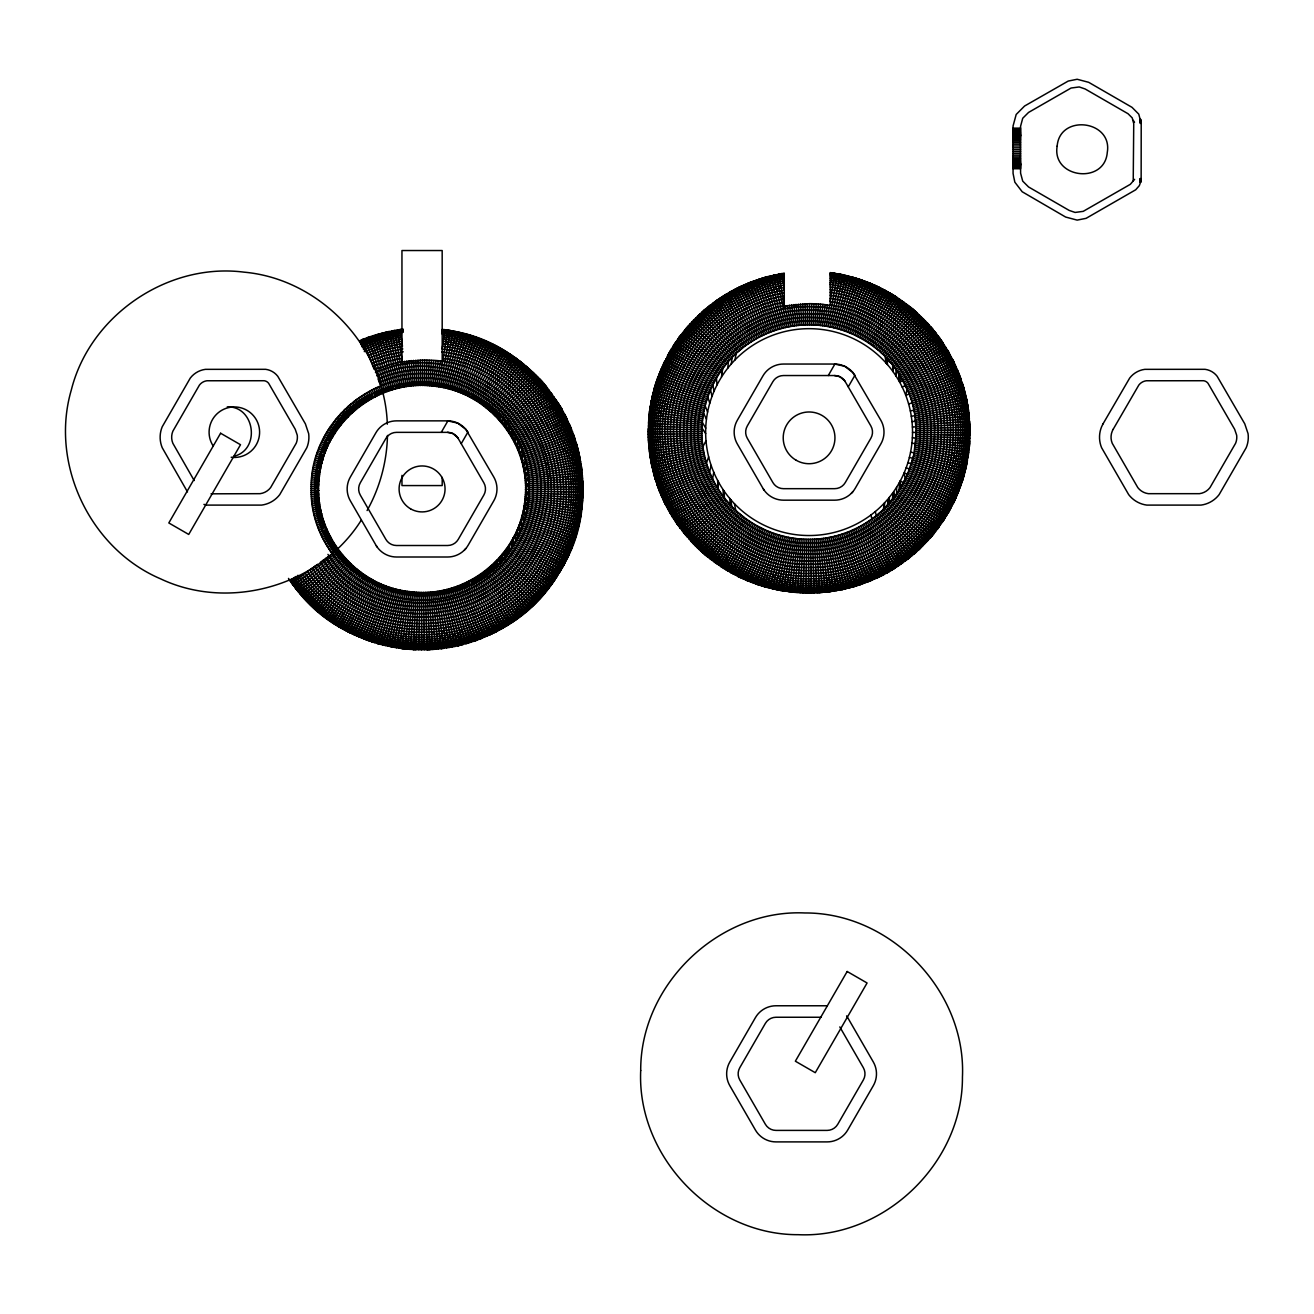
<?xml version="1.0" encoding="UTF-8"?>
<svg xmlns="http://www.w3.org/2000/svg" width="1314" height="1314" viewBox="0 0 1314 1314"><rect width="100%" height="100%" fill="white"/><g stroke="black" fill="none" stroke-linecap="round" stroke-linejoin="round"><path stroke-width="1.5" d="M523.301 524.155C480.349 646.307 296.028 599.66 316.247 471.825C337.813 342.182 531.234 359.1 529.23 491.14L582.94 492.241L582.611 478.214L529.016 481.795L528.967 496.741L582.545 500.667L581.905 506.235L524.894 500.059C520.36 555.165 465.731 599.118 410.937 591.76C355.831 587.227 311.878 532.581 319.236 477.787C323.77 422.697 378.416 378.728 433.209 386.102C488.299 390.636 532.269 445.265 524.894 500.059L527.883 506.038L526.848 511.54L579.343 522.873L573.922 541.746L523.301 524.155L527.883 506.038L529.197 485.523L582.89 483.815M421.728 596.113L419.938 592.335L418.755 649.674L421.564 649.822L421.745 592.368L423.601 596.113L425.358 592.302L427.181 649.757L429.99 649.642L438.383 649.001L432.552 591.826L431.074 595.735M422.402 385.495L422.467 360.085L397.879 362.368L374.178 369.316L362.27 339.554L372.831 335.743L390.422 390.455L391.046 386.316M784.261 288.686L781.649 273.558L778.906 274.183L784.261 305.669C720.647 316.69 672.932 381.109 680.898 445.167C686.023 509.75 746.188 563.312 810.919 560.947C875.715 561.472 934.32 506.202 937.588 441.504C943.731 377.217 894.144 314.177 830.234 305.012M812.479 539.249L808.751 539.298L808.57 593.008L814.187 592.926L812.479 539.249C846.249 538.395 878.967 520.393 897.758 492.323L942.187 522.496L949.562 510.555L902.669 484.373L906.085 477.705L954.703 500.568L961.06 484.965L910.323 467.324L909.025 470.839L959.121 490.237L953.373 503.048L954.703 500.568M948.692 352.086L902.077 378.81L903.884 382.078L951.27 357.08L947.263 349.672L901.141 377.184C882.482 345.303 846.364 324.722 809.424 324.919L809.49 303.665L784.261 306.08M335.497 432.322L335.546 425.654L337.534 429.333M808.751 539.298C772.435 539.479 736.891 519.621 718.002 488.627L717.608 480.382A103.428 103.428 0 0 1 721.534 377.019L722.569 368.823C742.311 341.426 775.654 324.591 809.424 324.919M349.163 415.569L349.212 410.313L350.46 414.304M374.818 580.936L374.769 585.124L373.225 580.098L373.11 584.287L348.571 632.067L343.677 629.307L371.632 579.228L373.11 584.287M469.361 392.738L469.312 396.927L495.575 345.796L500.519 348.44L474.338 395.35L474.075 399.522L472.695 394.446L472.498 398.618M311.139 488.578C309.792 429.3 363.14 376.28 422.418 378.005C481.696 376.658 534.716 430.007 533.008 489.284C534.338 548.562 480.99 601.566 421.712 599.857C362.434 601.204 309.431 547.856 311.139 488.578L314.884 488.594L314.884 490.467M314.884 488.594L314.9 486.722L311.155 486.64M377.019 395.826L377.069 391.638L375.41 396.631L372.01 389.93M467.061 586.225L467.111 582.036L492.142 633.775L484.423 637.126L462.183 584.27L461.904 588.442M702.448 442.966L649.132 448.403L648.377 440.009L648.213 428.791L701.922 429.892C701.462 450.472 707.113 471.135 718.002 488.627L672.357 516.928L673.967 519.244L719.004 490.204M969.42 418.591L915.891 423.092L915.513 419.38L968.845 413.007L969.748 438.219L916.203 436.182L915.989 439.927L969.551 443.836L969.748 438.219M969.978 429.809L969.946 435.427L916.252 434.31L916.269 430.565L969.978 429.809L969.913 427.001L969.633 421.383L916.039 424.964L916.219 428.709L969.913 427.001M418.755 649.674L413.138 649.576L415.947 649.707L418.131 592.286L419.856 596.096M422.467 360.085L424.718 360.102L424.192 385.511L422.402 381.733L420.595 385.511L420.234 360.085M806.878 539.266L805.778 592.844L808.57 593.008L802.969 592.762L805.006 539.216M811.296 324.936L811.724 303.698L809.49 303.665M529.361 608.842L493.538 568.814L493.686 563.558L533.468 605.031L525.025 612.423L490.713 571.262L489.679 567.205L527.243 610.698M387.466 435.427C386.94 461.625 379.877 487.675 367.082 510.555M582.94 492.241L582.414 500.65M705.733 428.167L702.333 422.418L648.837 417.573L648.656 442.818L702.136 439.237M701.922 429.892C702.333 408.063 709.642 386.431 722.569 368.823L679.207 337.107L680.898 334.856L723.686 367.329M378.777 390.866L378.646 395.054L375.508 388.238M465.353 586.997L465.484 582.808L489.613 634.974M497.94 418.624L498.105 413.368L496.692 417.31M802.969 592.762L800.16 592.63L803.133 539.134M320.501 613.556L324.837 617.12L357.293 574.333L356.718 569.11L320.419 613.654L304.043 598.297L291.593 583.087L317.594 564.33C367.92 640.887 495.936 632.346 535.636 549.778C582.381 470.987 518.587 359.675 426.968 360.167L425.999 385.577L424.274 381.766M813.169 324.985L813.974 303.764L811.724 303.698M546.69 590.495L541.302 596.967L501.505 560.897L502.244 554.278L546.69 590.495L548.546 588.393L506.333 555.181L506.613 548.529L553.588 581.642L555.181 579.326L510.752 549.153M899.384 482.534L899.811 489.202L945.16 517.732L937.276 529.345L894.489 496.889L893.619 491.699L892.173 499.829L933.811 533.763L930.181 538.05L935.568 531.562L893.339 498.367L893.619 491.699A103.428 103.428 0 0 0 899.384 482.534L900.254 480.957A103.428 103.428 0 0 0 899.712 382.243L899.17 374.014L897.084 370.893L941.185 340.227L945.702 347.339L900.172 375.59L899.712 382.243L950.055 354.534M346.666 407.554L351.774 413.056L352.004 407.816L349.557 404.975M371.632 579.228L371.451 583.416L346.14 630.654L353.614 634.531L378.054 582.529L378.153 586.717M380.502 390.127L380.304 394.315L377.266 387.449M463.645 587.736L463.842 583.547L487.051 636.124M346.206 559.238L344.728 563.148L344.991 557.892M511.13 429.267L555.641 399.44C575.023 429.267 543.191 378.974 538.067 377.611L499.402 414.715L499.156 419.971L498.105 413.368M722.519 375.492A103.428 103.428 0 0 1 886.162 363.14L885.11 356.554L923.216 318.694L925.089 320.78L886.424 357.884L886.162 363.14L887.361 364.487A103.428 103.428 0 0 1 898.825 380.666L899.712 382.243M511.803 437.496L512.148 430.828L510.062 427.723L554.163 397.058M800.16 592.63L791.767 591.941L797.549 538.674M898.825 380.666L899.17 374.014L944.306 344.892M517.42 537.902L565.201 562.425L563.903 564.921L513.232 537.771L511.787 547.593L556.742 576.994L548.447 588.311M948.182 513.002L950.909 508.091L900.254 480.957L898.792 490.763L943.748 520.163M413.154 649.461L416.324 592.203L417.983 596.047M429.218 360.282L427.806 385.659L426.147 381.816M815.025 325.084L816.208 303.863L813.974 303.764M351.035 403.727L353.433 406.601L353.105 411.84L352.004 407.816M370.072 578.341L369.809 582.513L368.511 577.421L368.183 581.593L341.18 628.01L331.67 622.031L336.368 625.103L364.98 579.655L365.456 575.499L334.085 623.493M702.054 426.163L648.558 423.19L649.116 414.781L649.822 409.212L702.99 416.85M911.916 443.245L968.927 449.421L969.338 446.629L969.732 441.028L912.359 437.841M382.226 389.42L381.947 393.592L379.04 386.677M1140.125 178.589L1140.01 180.166L1141.143 180.314L1141.209 123.368L1138.762 114.137L1132.011 107.337L1088.682 82.322L1077.168 79.267L1068.233 81.057L1024.591 106.023L1016.182 114.482L1013.061 125.996L1013.061 173.399L1014.835 182.17L1022.193 191.762L1065.638 217.056L1077.168 220.111L1086.103 218.338L1135.69 189.791L1139.369 185.603L1141.16 180.314M1140.256 180.199L1140.355 178.589M1140.749 178.605L1140.289 182.055M1141.209 178.622L1140.568 182.104M304.142 598.215L343.447 561.784L343.792 556.545L344.728 563.148M543.832 383.754L500.338 421.318L500.7 416.078L540.087 379.565M720.023 491.764L675.412 521.658L691.148 541.384L730.453 504.954L730.814 499.714L729.648 498.334A103.428 103.428 0 0 1 724.162 491.157L723.143 489.679A103.428 103.428 0 0 1 718.462 481.959L717.608 480.382M892.6 364.914L934.451 331.243L936.192 333.444L893.766 366.376L892.945 371.566L892.6 364.914L890.202 362.04L930.854 326.923L932.677 329.075L928.998 324.821L927.109 322.735L887.706 359.248L887.361 364.487L886.424 357.884M331.44 538.789L330.98 545.441L333.247 541.926M561.669 408.917L562.934 411.43L512.69 439.073L513.15 432.421L558.795 404.088M718.002 488.627L718.462 481.959M416.127 595.948L414.534 592.088L410.346 649.395L401.953 648.574L407.537 649.165L412.727 591.941L414.255 595.833M431.468 360.43L429.612 385.774L428.019 381.898M801.261 539.003L797.368 592.45L794.559 592.351L799.405 538.855M816.897 325.199L818.441 304.01L816.208 303.863M525.025 612.423L522.857 614.196L489.268 572.444L489.679 567.205M502.901 349.951L507.762 352.743L477.163 401.394L477.573 397.222L505.381 351.265L502.901 349.951L475.964 396.27L475.619 400.442L474.338 395.35M383.967 388.73L383.622 392.902L378.103 379.105C465.37 340.129 565.891 431.222 535.685 521.904C512.657 614.656 379.007 637.799 326.135 558.171M460.163 589.115L460.508 584.96L481.877 638.308L473.976 641.232L476.621 640.296L457.141 586.241L456.648 590.397M914.593 451.047L967.449 460.541L966.365 466.059L913.854 454.726L916.269 432.437L914.708 413.828L967.63 404.663L968.73 413.023M969.551 443.836L969.338 446.629L915.842 441.783L915.644 443.639M323.95 540.695L330.586 537.196L330.011 543.848L326.792 545.77M433.702 360.611L431.403 385.922L429.875 382.029M818.77 325.346L820.675 304.191L818.441 304.01M343.036 422.188L341.394 418.345L340.769 424.997L334.873 420.349M727.775 368.166L728.399 361.531L688.076 326.25L682.705 332.721L724.819 365.85M338.766 626.581L366.573 580.64L366.984 576.468L368.183 581.593M385.725 388.09L385.314 392.245L364.931 338.651L362.303 339.669M458.405 589.772L458.832 585.601L479.249 639.327M404.745 648.886L410.937 591.76L412.382 595.685M791.767 591.941L775.161 589.263L786.462 536.884M435.936 360.824L433.209 386.102L431.748 382.177M820.626 325.543L822.909 304.405L820.675 304.191M930.082 537.968L889.759 502.687L889.266 497.448L887.246 505.463L926.321 542.124L928.325 540.153L888.51 504.083L889.266 497.448A103.428 103.428 0 0 0 892.567 493.161L893.339 498.367M352.53 402.495L357.227 408.342L357.835 403.119L355.585 400.129M478.674 402.363L479.15 398.208L480.185 403.365L480.727 399.21L510.128 354.254L512.46 355.815L482.287 400.261L481.663 404.384L514.776 357.424L517.059 359.05L523.728 364.208L489.793 405.845L488.808 409.902L488.332 404.663L487.412 408.753M387.482 387.466L387.006 391.621L367.526 337.55M528.162 504.182L581.215 511.803L579.917 520.13L581.905 506.235M343.447 561.784L342.625 555.165L298.492 591.957L294.96 587.588L340.359 552.356L339.735 557.563L341.476 553.769M328.172 429.842L334.528 433.85L335.546 425.654L336.499 430.828M721.534 377.019L722.569 368.823M788.975 591.743L795.676 538.461M401.969 648.443L409.147 591.546L410.526 595.505M438.17 361.087L435 386.316L433.604 382.358M822.482 325.757L825.143 304.667L822.909 304.405M357.145 398.98L359.33 402.018L358.64 407.225L357.835 403.119M363.962 574.497L363.403 578.636L362.467 573.462L361.843 577.602L331.736 621.933M485.49 570.637L486.311 574.744L518.504 617.728L516.238 619.403L484.8 575.844L485.49 570.637L520.722 616.036L522.939 614.295M524.45 503.64L527.883 506.038L529.099 494.885L525.501 489.251L529.131 483.651L528.507 476.21L581.839 469.821L580.624 461.493M702.727 418.706L649.576 412.005L650.249 406.42L703.269 415.01M389.273 386.874L388.698 391.03L370.203 336.745L367.559 337.682M454.874 590.971L455.432 586.832L473.927 641.117M504.872 426.951L505.578 421.728L500.7 416.078M401.953 648.574L399.193 648.065L407.356 591.316L408.67 595.275M440.404 361.399L436.79 386.546L435.46 382.588M442.851 383.77L443.886 387.827L456.024 331.654L444.953 329.798L442.177 349.048C539.118 358.903 596.835 480.908 542.978 562.096C496.035 647.474 361.169 652.943 307.476 571.639M793.837 538.198L786.199 591.251L780.647 590.479L772.418 588.639L784.639 536.473M824.338 326.003L827.36 304.979L830.234 305.406L830.234 272.606L843.03 274.823L853.919 277.583L838.956 329.157M830.234 284.99L831.976 272.836M346.65 418.148L345.204 414.222L344.219 420.825L338.569 415.881M731.241 363.994L732.21 357.408L693.693 319.959L691.837 322.078L730.913 358.755M453.084 591.53L453.724 587.407L471.299 642.119L457.765 645.815L463.218 644.484L448.517 588.918L447.663 593.025M966.365 466.059L965.626 468.769L968.927 449.421M339.275 550.911L337.386 554.656L338.191 549.466M507.877 424.685L550.78 392.574L552.438 394.841L505.939 428.397L506.744 423.207L549.17 390.274M442.161 329.42L444.97 329.666M406.814 595.028L405.566 591.037L396.401 647.769L388.139 646.094L400.244 590.035L401.279 594.092M783.407 590.939L791.981 537.919M826.178 326.283L829.577 305.291M830.234 301.251L834.751 273.263M327.087 618.795L361.005 572.411L360.315 576.534L329.371 620.438L322.603 615.412M483.125 405.451L483.831 401.312L484.57 406.519L485.342 402.413L517.059 359.05L510.062 354.369M650.364 406.453L653.091 392.689L705.158 405.845L707.605 412.054M293.268 585.354L336.253 553.161L337.156 547.987L337.386 554.656M392.853 385.79L392.147 389.93L375.508 334.906L372.864 335.858M451.293 592.056L452 587.933L468.622 642.94L465.928 643.729L450.259 588.442L449.487 592.548M680.274 528.524L723.275 496.347L724.162 491.157L724.408 497.825L682.081 530.692L687.419 537.196L727.956 502.178M328.188 532.351L325.576 535.619L326.726 529.049L319.811 531.956M713.748 472.219L712.599 478.789L664.243 502.178L668.218 509.602L715.161 483.782M780.647 590.479L790.141 537.607M828.034 326.595L837.527 273.739M494.967 562.293L496.281 566.268L497.497 559.715L539.397 599.036L541.302 596.967M358.722 397.863L363.009 404.022L363.978 398.848L361.941 395.695M471.923 579.556L472.087 583.728L473.5 578.669L473.746 582.841L499.566 629.8L509.274 624.15L480.168 579.014L481.121 573.84L513.938 621.029L516.238 619.403M359.56 571.344L358.788 575.45L358.131 570.227L357.293 574.333M706.456 419.182L703.581 413.154L650.841 403.694L652.549 395.448L704.715 407.668M507.992 431.37L508.978 426.196L506.744 423.207M777.888 589.953L788.301 537.262M829.873 326.956L840.287 274.248L843.03 274.823L831.696 327.334M1140.453 180.232L1139.895 181.973L1140.782 182.153L1140.01 179.525M349.212 410.313L347.898 416.85L342.511 411.611M734.904 360.02L736.234 353.482L699.804 314.177L695.763 318.054L733.524 356.078M521.527 362.45L485.999 407.619L486.853 403.529L519.309 360.726L528.014 367.821L492.651 408.26L491.518 412.284L530.117 369.694L538.165 377.529L532.17 371.599L495.427 410.773L494.146 414.748L494.048 409.492L492.849 413.499M579.917 520.13L578.061 528.343M396.467 384.838L395.613 388.944L380.945 333.493L389.108 331.44L400.885 387.696M557.284 401.723L508.994 432.864L510.062 427.723M897.084 370.893L896 376.05L896 369.382L893.766 366.376M450.505 330.553L440.354 387.121L439.172 383.113M560.257 406.486L514.119 434.014L520.13 445.643L518.751 452.164L572.461 431.748L569.274 423.946L516.698 447.154L518.554 442.243L517.732 440.568L565.661 416.341L567.993 421.449L519.359 443.935M356.718 569.11L355.815 573.183L322.686 615.313M580.903 514.595L524.171 505.43L527.226 509.717L525.518 516.993L577.355 531.07L574.941 539.134L523.908 522.381L525.994 515.187L523.53 508.978L579.786 520.098M914.232 452.887L910.931 465.55L961.947 482.304L964.377 474.239L912.54 460.179M398.29 384.411L397.37 388.484L383.639 332.688M445.857 593.452L446.776 589.362L460.508 645.174M327.81 547.412L334.183 543.47L333.017 548.595L335.152 544.982M388.123 646.209L385.413 645.47L398.487 589.641L399.456 593.714M455.991 331.769L458.767 332.261L445.66 388.221L444.69 384.148M772.418 588.639L764.239 586.635L766.949 587.391L781.009 535.554M833.519 327.744L845.773 275.447M363.584 394.66L367.542 401.049L368.758 395.925L366.902 392.689M355.338 567.96L354.353 572.017L353.959 566.777L352.908 570.818L318.333 611.766L316.214 609.942L351.495 569.603L352.612 565.578L352.908 570.818M476.604 576.813L476.982 580.985L504.445 627.008L502.079 628.519L475.372 581.921L476.604 576.813L506.908 625.645M909.37 457.436L964.952 471.496L965.741 468.786M400.113 384.017L399.111 388.073L386.365 332.031M444.017 593.846L445.019 589.789L457.748 645.7M510.9 435.936L512.148 430.828L509.963 434.392M325.396 525.699L322.554 528.77L324.164 522.299L317.068 524.713M711.186 465.468L709.576 471.94L659.71 491.912L656.786 484.012L707.622 466.684M385.38 645.585L382.686 644.813L396.729 589.214L397.633 593.304M460.803 388.977L461.115 393.149L482.813 339.932L469.607 335.201L461.46 333.05L447.401 388.648L446.514 384.559M769.692 587.982L782.816 536.03M835.343 328.188L848.499 276.104M382.653 644.928L377.233 643.449L379.927 644.221L394.988 588.754L395.81 592.86M368.593 391.736L370.4 395.021L369.07 400.097L368.758 395.925M473.746 582.841L475.06 577.749L475.372 581.921M530.117 369.694L525.797 366.097L491.222 407.028L490.171 411.085L489.793 405.845M653.206 392.722L654.553 387.269L706.144 402.232M442.194 594.207L443.261 590.167L455.022 646.422L457.765 645.815M332.327 540.366L330.98 545.441L330.586 537.196L328.155 540.596L324.87 542.403M464.203 333.641L449.158 389.108L448.32 385.002M837.149 328.648L851.226 276.811M705.634 404.039L653.912 389.995L655.358 384.575L656.212 381.898L707.244 398.668M403.792 383.31L402.659 387.334L391.884 331.013L394.627 330.389L404.433 387.006L405.632 382.998M440.354 594.552L441.488 590.528L452.279 646.964L455.022 646.422M377.266 643.334L393.247 588.261L394.003 592.384M764.272 586.52L779.218 535.044M311.96 606.263L351.281 564.347L350.099 568.354L314.112 608.07M438.498 594.848L439.714 590.84L449.503 647.474L446.711 647.802L437.923 591.136L436.659 595.127M330.586 537.196L329.075 542.239L325.823 544.095M520.541 457.272L523.53 454.348L521.576 460.738L576.879 445.068L576.09 442.375L524.68 457.913L525.206 459.703L521.576 449.092L571.442 429.12L567.993 421.449M764.239 586.635L761.594 585.699L777.428 534.519M840.746 329.699L856.613 278.387L859.29 279.241L861.951 280.128L844.294 330.865M761.562 585.83L756.223 584.073L758.884 584.976L775.638 533.944M305.981 600.334L347.438 560.552L348.719 567.09L349.984 563.098M407.488 382.735L406.207 386.727L397.403 329.929L394.643 330.504M706.669 400.442L655.489 384.608L657.115 379.237L658.068 376.592L708.476 395.12M514.382 442.26L515.975 437.266L513.15 432.421M377.233 643.449L371.862 641.79L389.798 587.194L390.406 591.333M842.52 330.257L859.29 279.241M536.211 375.508L495.444 416.029L496.774 412.054L534.207 373.537M960.928 484.932L962.801 479.626L907.892 462.659M409.344 382.489L407.997 386.464L404.531 361.284M434.803 595.357L436.133 591.399L443.951 648.328L438.367 648.87M1133.226 181.036L1133.736 123.615L1132.225 117.899L1128.036 113.727L1085.134 88.974L1079.237 86.954L1071.107 88.022L1028.566 112.429L1022.719 118.26L1020.584 126.243L1020.584 173.152L1022.719 181.135L1028.566 186.966L1069.185 210.421L1075.098 212.441L1083.212 211.357L1130.303 184.338L1134.623 179.345M322.209 537.245L328.96 533.977L327.268 538.954L329.765 535.603M322.554 517.125L319.466 519.95L321.634 513.643L314.342 515.433M708.64 456.812L706.472 463.119L655.177 478.624L659.825 491.863M474.929 336.959L456.057 391.243L455.515 387.088M756.256 583.958L773.864 533.353M411.2 382.292L409.787 386.234L406.765 360.989M432.93 595.571L434.343 591.629L441.176 648.689M519.851 532.843L568.847 554.837L567.681 557.382L573.922 541.746M459.046 388.32L459.44 392.492L480.152 339.012L477.54 338.027L457.748 391.851L457.288 387.696M768.608 531.365L748.339 581.1L745.744 580.016L753.579 583.12L772.106 532.712M846.068 331.489L864.596 281.081L859.241 279.356M381.602 588.196L381.356 584.007L358.788 636.732L366.557 639.951L386.382 586.011L386.858 590.167M658.183 376.642L664.687 361.104L712.894 384.805L713.995 391.391M413.056 382.111L411.578 386.037L408.999 360.742M325.576 535.619L327.449 530.708M751 582.02L770.349 532.055M847.809 332.163L867.224 282.067L869.835 283.101L872.43 284.185L851.275 333.575M414.928 381.98L413.384 385.856L411.249 360.529M429.202 595.883L430.762 591.99L435.591 649.264M709.133 393.379L659.168 374.014L669.992 351.216L716.426 378.218L717.066 384.854M361.366 637.816L383.015 584.714L383.343 588.886M849.55 332.853L869.835 283.101M416.801 381.865L415.175 385.725L413.483 360.365M427.346 595.998L428.955 592.138L432.782 649.477M518.094 450.488L520.13 445.643L522.266 450.833L519.966 455.564L574.366 437.02L576.747 445.101M482.764 340.047L485.408 341.016L462.774 393.855L462.528 389.667M745.794 579.901L766.883 530.642M358.788 636.732L353.663 634.432M501.505 422.697L503.18 418.854L502.654 424.094L547.429 388.057M418.673 381.799L416.981 385.626L415.733 360.233M425.473 596.063L427.149 592.236L429.99 649.642L427.165 649.625M356.209 635.598L379.697 583.285L379.877 587.473M485.359 341.131L487.987 342.149L464.433 394.578L464.269 390.389M763.483 529.115L740.62 577.717L738.09 576.501L743.182 578.883L765.175 529.887M852.983 334.314L874.993 285.319L877.555 286.485L880.084 287.717L856.383 335.908M553.588 581.642L550.27 586.175L507.467 553.703L509.684 550.681L509.602 544.012L558.138 574.563L562.556 567.385L515.663 541.187L524.483 520.59L522.348 514.267L577.946 528.31M420.529 381.75L418.788 385.544L417.983 360.151M322.554 528.77L324.755 524.007M487.921 342.264L490.533 343.315L466.076 395.333L465.977 391.145M854.691 335.103L877.555 286.485M340.359 552.356L338.552 556.118L296.701 589.789M503.771 425.506L505.578 421.728L505.939 428.397M514.727 542.813L561.045 569.75L559.731 572.231L513.774 544.423L516.55 539.545L514.891 534.568L566.35 559.863L567.681 557.382M495.575 345.796L493.062 344.531L467.702 396.105L467.669 391.917M738.139 576.386L761.792 528.294M904.443 481.072L952.108 505.545L953.471 503.098M742.821 516.369L709.626 558.581L723.39 568.289L735.577 575.236L760.116 527.456M858.042 336.745L882.581 288.965L877.489 286.6M563.788 564.856L566.35 559.863M950.794 508.025L952.108 505.545M315.886 521.034L323.063 518.866L320.6 523.514L323.605 520.574M521.083 458.997L523.53 454.348M319.368 501.209L315.869 503.508L319.006 497.612L311.533 498.252M706.012 440.798L702.891 446.694L649.674 453.987L653.649 473.221L705.454 459.522M470.921 397.764L498.055 347.093L492.996 344.646M758.457 526.586L733.163 573.824L730.633 572.576M859.701 337.616L885.078 290.279L894.785 295.913L906.249 304.01L873.859 346.699M506.974 429.875L508.978 426.196L508.994 432.864M714.602 381.487L667.364 356.176L671.421 348.801L717.378 376.609M562.441 567.319L563.903 564.921M730.699 572.477L756.815 525.699M861.343 338.519L887.541 291.626M343.677 629.307L338.831 626.482M894.489 496.889L900.796 487.609L908.335 472.58L958.087 492.849M946.737 515.417L900.796 487.609L902.669 484.373M319.466 519.95L322.078 515.384M441.258 432.355L447.893 420.874M461.247 443.656L467.866 432.191M828.28 375.541L834.899 364.044M848.269 386.825L854.888 375.361M755.189 524.762L728.252 571.081L725.837 569.652L753.579 523.81M862.97 339.439L889.972 293.006M864.579 340.392L892.387 294.451M334.183 543.47L331.982 547.018L328.845 549.055M671.536 348.867L675.971 341.706L720.401 371.878M522.923 465.977L525.699 461.51L528.704 478.066L525.37 483.848L582.775 481.023L582.973 489.432L525.501 489.251M751.986 522.824L723.39 568.289M866.172 341.377L894.785 295.913M718.364 375.016L673.014 346.469L679.207 337.107M556.627 576.912L558.138 574.563M313.488 511.655L320.83 510.111L317.972 514.53L321.207 511.885M750.425 521.822L721.025 566.761M867.749 342.396L897.15 297.44M361.268 520.163C320.468 585.338 230.18 611.766 160.686 578.883C89.943 548.792 49.702 463.76 71.317 389.979C89.96 315.393 167.666 262.34 243.928 272.146C320.501 278.897 385.051 347.339 387.302 424.192M507.631 547.035L509.684 550.681L512.788 546.016L512.378 539.364M748.865 520.787L718.692 565.217M869.31 343.43L899.482 299.001M312.765 507.845L320.156 506.563L317.15 510.883L320.468 508.337M523.99 471.283L526.98 466.979L526.586 465.14L578.965 453.231L576.879 445.068M716.376 563.607L747.321 519.72M870.837 344.498L901.798 300.594M513.544 440.666L515.975 437.266L515.17 443.886L566.909 418.854L563.049 411.364M721.468 370.351L677.679 339.472L682.705 332.721M745.81 518.619L714.175 561.883L716.442 563.509M872.365 345.582L904.081 302.236M312.174 504.018L319.598 502.999L316.444 507.204L319.86 504.79M711.925 560.207L744.299 517.502M328.96 533.977L326.414 537.295L323.063 538.986M935.469 531.48L938.952 527.095L895.606 495.378M524.762 476.654L527.998 472.498L527.686 470.642L580.492 461.51L580.115 458.734L579.556 455.974L523.301 467.751L525.699 461.51L522.512 464.22M875.338 347.849L908.549 305.62L906.249 304.01M515.942 445.512L518.554 442.243M315.869 503.508L319.171 499.419M741.359 515.187L707.507 556.725L698.982 549.433L735.725 510.275L734.46 503.722M876.799 349.015L910.733 307.377L915.037 311.007L919.11 314.867L882.433 353.942M726.001 364.389L684.463 330.537L689.85 324.065L729.648 360.135M543.175 594.881L502.736 559.501L505.151 556.643L505.562 549.991L506.333 555.181M709.708 558.483L705.273 555.034L739.93 514.004M878.245 350.214L912.901 309.168L917.123 312.863L881.053 352.678M889.759 502.687L892.173 499.829M517.404 448.813L520.13 445.643M525.272 482.041L528.704 478.066L525.14 480.234M705.355 554.935L703.138 553.194L738.501 512.788M879.657 351.429L915.037 311.007M928.226 540.054L930.181 538.05M311.27 494.393L318.76 494.015L315.261 497.94L318.859 495.821M737.105 511.54L701.134 551.239L703.22 553.112M464.45 550.04L465.764 548.595M851.456 493.226L852.786 491.781M689.949 324.147L691.837 322.078M539.298 598.954L544.998 592.745L503.968 558.089M519.375 453.856L522.266 450.833M1139.747 122.514L1140.782 119.393L1139.879 119.558L1140.355 123.401M498.942 563.64L537.36 600.974L539.397 599.036M885.948 506.81L924.383 544.16L926.321 542.124M318.661 486.804L314.949 484.85L318.645 490.401L314.999 494.195L318.694 492.208M525.485 487.445L529.131 483.651L525.452 485.638M919.11 314.867L921.13 316.805L883.78 355.24M312.042 606.165L309.94 604.309L347.356 565.808L347.438 560.552L346.025 564.478L307.936 602.338M537.36 600.974L535.389 602.978L497.628 564.971L500.223 562.277L501.094 555.658L501.505 560.897M699.064 549.351L696.946 547.495L734.378 508.978M880.561 511.984L916.367 552.011L914.265 553.867L922.494 546.23L884.634 508.14L887.246 505.463M693.776 320.058L695.763 318.054M922.412 546.148L924.383 544.16M921.13 316.805L923.134 318.776M888.51 504.083L888.1 498.844A103.428 103.428 0 0 1 730.814 499.714L731.734 506.317L692.987 543.503L695.04 545.425L733.048 507.664M535.488 603.06L531.431 606.953L494.918 567.549L493.686 563.558M694.958 545.524L697.028 547.412M323.063 518.866L320.025 521.724L316.46 522.873M734.871 354.764L697.767 316.099L703.91 310.334L710.431 304.996L743.363 347.422M302.253 596.129L342.182 560.405L342.625 555.165L340.95 558.992L300.298 594.109M501.948 417.458L541.992 381.635M689.259 539.315L729.204 503.574M888.97 360.627L928.998 324.821M691.065 541.467L693.086 543.421M737.614 352.218L701.873 312.289L703.992 310.433L706.127 308.626L740.439 349.77M877.719 514.431L912.031 555.592L914.265 553.867M504.395 420.283L545.655 385.889M685.596 535.061L726.757 500.749M891.418 363.469L932.562 329.157M725.574 499.304L683.723 532.958M320.83 510.111L317.545 512.706L313.898 513.544M741.884 348.588L708.295 306.835L717.214 300.003L726.658 293.925L754.17 340.047M875.321 511.54L876.274 515.614L909.863 557.366L907.744 559.206L912.031 555.592M523.662 469.509L526.98 466.979L524.27 473.073L581.067 464.253L581.708 469.837M520.722 616.036L509.208 624.051M871.067 514.907L871.806 519.03L903.178 562.474L891.516 570.292L907.744 559.206M894.9 367.871L937.9 335.678L942.762 342.543M320.156 506.563L316.789 509.044L313.11 509.75M744.841 346.288L712.73 303.403L721.944 296.997L731.52 291.133L757.406 338.191M722.158 494.836L678.615 526.273M896 369.382L939.559 337.944L941.07 340.31M293.367 585.288L289.983 580.804L296.291 576.403C353.482 666.51 501.784 661.796 553.128 568.256C611.519 480.234 548.94 347.964 443.869 337.287M330.997 552.274L334.068 550.139L336.138 546.493L336.253 553.161M721.09 493.308L676.989 523.974M319.598 502.999L316.148 505.364L312.453 505.939M524.532 474.863L527.998 472.498L524.959 478.444L582.151 472.613L581.839 469.821M513.938 621.029L511.622 622.606L481.729 577.979L481.121 573.84M329.913 550.665L336.138 546.493L335.152 551.666L320.37 562.326C376.412 646.751 518.11 622.228 542.518 523.875C574.547 427.74 467.981 331.177 375.443 372.486M898.135 372.453L942.664 342.625M673.967 519.244L680.373 528.458M945.702 347.339L948.577 352.152M717.033 487.018L671.011 514.48L668.218 509.602M891.516 570.292L886.654 573.085L889.102 571.705L862.378 525.107M515.072 435.624L561.554 408.983M716.081 485.408L669.598 512.049L672.472 516.878M318.76 494.015L315.114 496.068L311.385 496.314M764.091 334.807L741.539 286.058L734 289.803L729.139 292.611L755.78 339.111M886.654 573.085L876.619 578.144L884.174 574.415L859.11 526.914M516.878 438.909L564.379 413.844L565.661 416.341M666.888 507.138L714.274 482.123M314.9 486.722L318.645 490.401L314.933 492.339L311.188 492.454M951.27 357.08L953.931 362.023L952.683 359.51L904.738 383.737L907.892 390.537L957.397 369.71L963.901 388.238L962.275 382.867L911.128 399.308L908.598 392.262L958.464 372.305M759.065 337.304L734.05 289.918L744.102 284.908L751.904 281.705L770.99 331.916M470.33 580.41L497.152 631.229L494.672 632.527L499.566 629.8M665.492 504.691L713.42 480.464M494.672 632.527L489.547 634.859M902.192 387.055L953.816 362.089M321.388 535.488L324.772 533.927L326.726 529.049L324 532.219L320.583 533.73M665.607 504.642L663.044 499.649L711.794 477.097M906.381 387.104L955.13 364.569L956.165 367.181L907.136 388.813L905.757 395.35L959.483 374.917L961.388 380.206M852.375 530.166L874.007 579.195L876.619 578.144M711.022 475.389L661.993 497.037L660.778 494.507L710.283 473.681M956.165 367.181L959.368 374.966M520.87 447.351L570.375 426.524M401.23 337.156L382.883 340.819L362.648 347.717L359.708 340.737L362.27 339.554M359.855 341.082L381.044 333.855L403.02 329.65M360.102 341.64L381.191 334.446L403.102 330.257M360.43 342.428L381.421 335.267L403.201 331.112M360.857 343.43L381.701 336.335L403.332 332.196M361.366 344.662L379.401 338.339L400.77 333.855M361.958 346.091L379.828 339.833L400.984 335.399M363.42 349.557L380.846 343.447L401.493 339.127M364.274 351.577L381.438 345.549L401.788 341.295M767.507 333.296L746.73 283.906L754.532 280.736L772.747 331.259M845.428 532.942L863.594 583.35L874.007 579.195M847.185 532.301L866.222 582.381L868.883 581.478L871.478 580.41L850.651 530.905M319.088 530.166L326.053 527.374M367.559 352.793L384.559 347.175L402.117 343.66M368.528 355.191L385.216 349.655L402.462 346.206L400.179 329.518L402.971 329.157M369.546 357.737L385.922 352.3L402.84 348.916M370.614 360.43L386.661 355.125L403.234 351.807M371.763 363.272L387.449 358.065L401.312 355.174M372.946 366.228L388.271 361.153L401.805 358.328M376.757 375.755C466.684 335.612 570.26 429.464 539.151 522.906C515.417 618.483 377.693 642.316 323.211 560.273M379.45 382.505C464.86 344.35 562.721 434.589 531.595 522.791C507.713 612.275 377.824 632.428 327.958 554.393M479.216 639.212L484.423 637.126M318.382 528.359L321.881 527.029L324.164 522.299L321.224 525.272L317.709 526.536M708.887 470.198L658.692 489.284M522.906 452.591L573.446 434.376L574.366 437.02M708.246 468.441L657.706 486.656M909.929 395.76L960.452 377.545M754.564 280.851L767.934 276.548L781.666 328.484M910.536 397.534L961.257 380.239M779.859 328.976L765.224 277.287L757.225 279.931L774.504 330.652M233.777 456.319C260.845 449.946 255.064 406.01 227.256 406.847M471.266 641.988L473.976 641.232M843.654 533.566L860.982 584.402L858.321 585.288L863.594 583.35M524.122 456.122L575.253 439.697M707.031 464.91L656.014 481.302L653.649 473.221M858.321 585.288L852.95 586.915L855.644 586.126L840.106 534.716M911.128 399.308L911.686 401.082L963.113 385.544M375.541 335.037L378.202 334.117L393.872 389.42M315.344 519.178L318.941 518.143L321.634 513.643L318.448 516.353L314.818 517.305M705.947 461.329L654.388 475.931L655.177 478.624M908.598 403.907L963.77 388.271M378.235 334.249L391.884 331.013M834.686 536.194L847.481 588.229L852.95 586.915M522.052 462.479L577.618 447.778L578.833 453.264M963.901 388.238L964.509 390.981L912.704 404.696L914.363 411.988L967.12 401.903L965.971 396.401L913.608 408.326L915.283 417.524L968.5 410.214L967.12 401.903M767.967 276.679L778.906 274.183M526.158 463.333L578.308 450.488M652.959 470.511L704.994 457.715M967.005 401.92L965.33 393.674L913.164 406.502L911.686 401.082M704.567 455.892L652.319 467.784L651.596 465.057L651.038 462.298L703.795 452.23M785.296 327.58L773.404 275.332L776.147 274.741L787.135 327.186M832.862 536.621L844.787 589.001L842.044 589.592L847.481 588.229M651.711 465.041L704.173 454.053M910.323 410.921L966.578 399.144M784.277 302.286C718.742 313.29 669.384 379.565 677.597 445.512C682.853 511.754 744.562 566.695 810.968 564.264C877.424 564.79 937.539 508.107 940.89 441.734C947.23 375.607 896.033 310.794 830.234 301.645M827.36 537.722L836.509 590.528L842.044 589.592M527.357 468.802L580.115 458.734M784.261 290.197C711.827 301.152 656.655 374.03 665.755 446.711C671.487 518.931 738.747 578.817 811.149 576.156C884.486 576.797 950.548 513.413 952.929 440.091C958.53 368.117 901.88 298.607 830.234 289.606M784.261 292.989C713.42 303.945 659.595 375.311 668.481 446.432C674.098 517.273 740.094 576.025 811.099 573.413C883.057 574.037 947.854 511.852 950.186 439.944C955.672 369.48 900.336 301.399 830.234 292.381M784.261 295.946C715.095 306.918 662.699 376.658 671.388 446.136C676.891 515.515 741.507 573.068 811.067 570.506C881.53 571.13 944.996 510.21 947.279 439.779C952.634 370.926 898.71 304.355 830.234 295.322M784.261 299.05C716.869 310.038 665.968 378.087 674.427 445.824C679.798 513.675 743.001 569.947 811.017 567.451C879.937 568.059 941.99 508.485 944.24 439.615C949.447 372.453 897.002 307.476 830.234 298.409M449.487 647.359L452.279 646.964M703.466 450.39L650.66 459.522L649.313 451.211L648.755 445.61L702.267 441.11M781.666 273.69L784.261 273.131L784.261 307.657M784.261 273.624C703.384 284.399 640.526 364.471 649.247 445.577C654.224 527.095 729.763 595.554 811.379 592.499C893.044 593.205 966.595 522.627 969.239 441.011C975.596 359.987 911.013 281.968 830.234 273.098M784.261 274.248C703.746 285.023 641.166 364.766 649.855 445.528C654.815 526.733 730.075 594.93 811.362 591.891C892.715 592.598 965.987 522.282 968.632 440.978C974.955 360.299 910.668 282.592 830.234 273.723M784.261 275.119C704.222 285.894 642.07 365.177 650.709 445.462C655.637 526.224 730.485 594.059 811.362 591.037C892.272 591.743 965.149 521.806 967.777 440.929C974.068 360.726 910.191 283.463 830.234 274.577M784.261 276.219C704.846 286.994 643.236 365.686 651.793 445.364C656.688 525.584 731.027 592.942 811.346 589.937C891.697 590.643 964.082 521.182 966.693 440.863C972.935 361.268 909.584 284.563 830.234 275.677M784.261 277.566C705.602 288.341 644.632 366.327 653.107 445.249C657.969 524.795 731.684 591.596 811.313 588.606C891.007 589.313 962.784 520.443 965.363 440.798C971.539 361.925 908.845 285.91 830.234 277.024M784.261 279.143C706.489 289.934 646.274 367.066 654.651 445.118C659.464 523.875 732.456 590.002 811.296 587.062C890.202 587.752 961.257 519.556 963.819 440.699C969.929 362.697 907.974 287.503 830.234 278.584M784.261 280.933C707.507 291.741 648.163 367.92 656.425 444.97C661.188 522.824 733.327 588.196 811.28 585.288C889.266 585.978 959.516 518.554 962.045 440.601C968.073 363.584 906.989 289.31 830.234 280.375M784.261 282.953C708.64 293.761 650.266 368.856 658.396 444.805C663.094 521.658 734.312 586.175 811.247 583.301C888.231 583.974 957.561 517.437 960.058 440.502C966.004 364.569 905.872 291.33 830.234 282.379M784.261 285.171C709.905 295.995 652.582 369.907 660.581 444.625C665.212 520.36 735.397 583.942 811.214 581.117C887.081 581.774 955.409 516.205 957.873 440.371C963.704 365.67 904.673 293.597 830.284 284.596M784.261 287.585C711.268 298.442 655.111 371.041 662.962 444.428C667.512 518.948 736.579 581.511 811.181 578.735C885.833 579.375 953.077 514.858 955.492 440.239C961.224 366.836 903.309 295.978 830.234 286.994M825.521 538.034L833.733 590.988L836.509 590.528M968.09 407.439L911.292 416.242M703.154 448.534L650.085 456.763M397.419 330.06L400.179 329.518M581.346 467.061L528.261 474.354M1139.977 121.233L1141.11 121.085L1141.258 123.368M400.195 329.65L402.971 329.288M823.664 538.297L830.974 591.514L828.181 591.875L833.733 590.988M441.159 648.574L446.711 647.802M649.444 451.195L702.645 444.838M311.927 502.096L315.639 501.652L319.006 497.612L315.426 499.796L311.714 500.174M814.187 592.795L828.181 591.875M911.982 421.613L969.157 415.782L969.289 418.591M528.885 479.922L582.398 475.405L582.48 478.214M814.352 539.167L816.996 592.68L819.805 592.647L822.597 592.433L818.096 538.921M969.666 424.192L912.392 427.017M702.021 437.381L648.377 440.009M701.939 435.509L648.262 437.201M423.551 592.351L424.373 649.691L427.181 649.757M582.825 486.623L529.246 487.395M701.906 433.636L648.196 434.408M311.139 490.516L318.645 490.401M421.564 649.707L424.373 649.691M1013.061 128.148L1020.584 128.148M1013.061 129.084L1020.584 129.084M1013.061 130.004L1020.584 130.004M1013.061 130.891L1020.584 130.891M1013.061 131.728L1020.584 131.728M1013.061 132.517L1020.584 132.517M1013.061 133.223L1020.584 133.223M1013.061 133.847L1020.584 133.847M1013.061 134.373L1020.584 134.373M1013.061 134.784L1020.584 134.784M1013.061 135.326L1020.584 135.326M1013.061 135.457L1020.584 135.457M1013.061 135.818L1020.584 135.818M1013.061 136.426L1020.584 136.426M1013.061 137.247L1020.584 137.247M1013.061 138.299L1020.584 138.299M1013.061 139.53L1020.584 139.53M1013.061 140.943L1020.584 140.943M1013.061 142.503L1020.584 142.503M1013.061 144.195L1020.584 144.195M1013.061 145.969L1020.584 145.969M1013.061 147.825L1020.584 147.825M1013.061 149.697L1020.584 149.697M1013.061 151.57L1020.584 151.57M1013.061 153.41L1020.584 153.41M1013.061 155.183L1020.584 155.183M1013.061 156.875L1020.584 156.875M1013.061 158.436L1020.584 158.436M1013.061 159.848L1020.584 159.848M1013.061 161.096L1020.584 161.096M1013.061 162.131L1020.584 162.131M1013.061 162.969L1020.584 162.969M1013.061 163.577L1020.584 163.577M1013.061 164.053L1020.584 163.938M1013.061 164.201L1020.584 164.102M1013.061 164.381L1020.584 164.381M1013.061 164.628L1020.584 164.628M1013.061 164.956L1020.584 164.956M1013.061 165.334L1020.584 165.334M1013.061 165.778L1020.584 165.778M1013.061 166.27L1020.584 166.27M1013.061 166.812L1020.584 166.812M1013.061 167.42L1020.584 167.42M1013.061 168.061L1020.584 168.061M1013.061 168.734L1020.584 168.734M834.669 364.044L783.489 364.044A23.751 23.751 0 0 0 762.925 375.919L737.335 420.234A23.751 23.751 0 0 0 737.335 443.984L762.925 488.299A23.751 23.751 0 0 0 783.489 500.174L834.669 500.174A23.751 23.751 0 0 0 855.233 488.299L880.823 443.984A23.751 23.751 0 0 0 880.823 420.234L852.852 372.519L844.705 366.261L834.669 364.044A23.751 23.751 0 0 1 855.233 375.919M834.669 375.541L783.489 375.541A12.253 12.253 0 0 0 772.878 381.651L747.288 425.982A12.253 12.253 0 0 0 747.288 438.235L772.878 482.55A12.253 12.253 0 0 0 783.489 488.677L834.669 488.677A12.253 12.253 0 0 0 845.28 482.55L870.87 438.235A12.253 12.253 0 0 0 870.87 425.982L844.705 380.764L839.843 376.675L834.669 375.541A12.253 12.253 0 0 1 845.28 381.651M447.663 420.858L396.483 420.858A23.751 23.751 0 0 0 375.919 432.733L350.329 477.064A23.751 23.751 0 0 0 350.329 500.798L375.919 545.129A23.751 23.751 0 0 0 396.483 557.005L447.663 557.005A23.751 23.751 0 0 0 468.211 545.129L493.801 500.798A23.751 23.751 0 0 0 493.801 477.064L465.846 429.349L457.683 423.092L447.663 420.858A23.751 23.751 0 0 1 468.211 432.733M447.663 432.355L396.483 432.355A12.253 12.253 0 0 0 385.873 438.482L360.282 482.813A12.253 12.253 0 0 0 360.282 495.049L385.873 539.381A12.253 12.253 0 0 0 396.483 545.507L447.663 545.507A12.253 12.253 0 0 0 458.257 539.381L483.848 495.049A12.253 12.253 0 0 0 483.848 482.813L457.683 437.578L452.837 433.505L447.663 432.355A12.253 12.253 0 0 1 458.257 438.482M969.863 432.618L912.507 432.437M211.061 493.818L260.123 493.67A15.817 15.817 0 0 0 270.602 487.625L296.192 443.294A15.817 15.817 0 0 0 297.26 435.18L295.239 429.267L268.647 383.31A6.751 6.751 0 0 0 264.163 380.732L206.906 380.764A11.284 11.284 0 0 0 199.432 385.084L172.857 431.189A15.817 15.817 0 0 0 172.857 443.294L194.193 480.546M827.163 1005.768L775.983 1005.768A23.751 23.751 0 0 0 755.419 1017.627L729.828 1061.958A23.751 23.751 0 0 0 729.828 1085.709L755.419 1130.024A23.751 23.751 0 0 0 775.983 1141.899L827.163 1141.899A23.751 23.751 0 0 0 847.711 1130.024L873.301 1085.709A23.751 23.751 0 0 0 873.301 1061.958L847.711 1017.627A23.751 23.751 0 0 0 846.61 1015.886M821.02 1017.25L775.983 1017.25A12.253 12.253 0 0 0 765.372 1023.376L739.782 1067.707A12.253 12.253 0 0 0 739.782 1079.96L765.372 1124.275A12.253 12.253 0 0 0 775.983 1130.401L827.163 1130.401A12.253 12.253 0 0 0 837.757 1124.275L863.347 1079.96A12.253 12.253 0 0 0 863.347 1067.707L839.81 1026.924M701.89 431.764L648.18 431.6M424.718 360.102L426.968 360.167M648.426 425.982L701.972 428.019L705.667 433.587M311.221 484.702L318.711 484.997L315.311 479.249L318.908 481.384M529.181 493.013L582.858 495.049L582.726 497.858L525.337 494.672L528.639 500.47L528.425 502.326L581.708 509.044M311.303 482.78L315.048 482.977L318.711 484.997L315.163 481.121L311.434 480.842M410.346 649.28L413.138 649.576M702.185 424.291L648.607 420.365M582.184 503.443L528.819 498.614M311.582 478.92L319.056 479.594L315.721 475.537L319.236 477.787M649.247 414.797L702.514 420.562M311.779 476.982L315.508 477.393L319.056 479.594M915.431 445.512L968.73 452.213L968.352 455.005L915.185 447.351M312.009 475.06L319.45 475.997L316.559 469.985L319.959 472.432M825.143 304.667L827.36 304.979M442.112 329.781C553.473 339.061 621.128 478.904 559.304 571.984C505.529 669.926 350.263 674.854 290.378 580.525M442.046 330.389C552.964 339.636 620.372 478.953 558.779 571.656C505.217 669.237 350.526 674.148 290.887 580.164M441.931 331.243C552.274 340.425 619.321 479.002 558.056 571.212C504.773 668.268 350.92 673.162 291.577 579.688M441.8 332.311C551.371 341.443 617.958 479.068 557.12 570.654C504.198 667.036 351.396 671.897 292.48 579.063M441.635 333.625C550.287 342.691 616.315 479.15 555.986 569.964C503.508 665.541 351.988 670.354 293.564 578.308M312.256 473.139L315.968 473.681L319.45 475.997L316.247 471.825L312.551 471.233M831.959 272.967L840.254 274.38M444.116 335.53C551.519 346.37 614.525 482.599 553.227 571.475C500.125 664.178 352.152 667.594 294.845 577.421M443.59 339.258C548.381 349.836 609.86 482.764 550.057 569.471C498.236 659.924 353.844 663.258 297.933 575.269M443.278 341.426C545.491 351.807 606.362 480.464 549.564 566.088C500.059 656.113 357.851 661.878 301.235 576.14M442.933 343.792C543.52 354.008 603.405 480.612 547.527 564.856C498.811 653.436 358.87 659.102 303.156 574.744M442.572 346.321C541.384 356.373 600.235 480.743 545.326 563.525C497.464 650.561 359.987 656.129 305.242 573.249M441.767 351.922C536.703 361.564 593.238 481.072 540.481 560.585C494.507 644.221 362.418 649.559 309.825 569.931M396.417 647.654L399.177 648.196M967.794 457.765L914.905 449.207M443.672 355.306C536.326 366.36 589.575 484.16 536.638 561.029C490.68 641.133 363.255 645.174 312.305 568.141M443.163 358.459C533.632 369.25 585.617 484.275 533.927 559.321C489.054 637.536 364.651 641.495 314.9 566.285M580.443 517.371L527.571 507.877M312.88 469.328L320.271 470.642M966.94 463.3L910.553 452.164M703.926 411.315L651.235 400.901M313.241 467.423L320.6 468.868L318.136 462.676L321.355 465.337M651.925 398.175L704.304 409.492M313.635 465.517L317.298 466.306L320.6 468.868L317.709 464.483L314.062 463.628M578.735 525.616L526.438 513.38M965.626 468.769L913.444 456.549L906.874 476.013L955.869 498.006M458.734 332.393L461.493 332.935M964.952 471.496L963.605 476.949L912.031 461.97M314.522 461.756L321.782 463.596L319.121 459.062L322.242 461.838M314.999 459.884L318.612 460.853L321.782 463.596M851.193 276.942L856.613 278.387M464.171 333.756L466.913 334.397L450.899 389.601L450.144 385.478M576.468 533.73L525.009 518.8M315.524 458.011L322.735 460.114L320.83 453.708L323.802 456.664M575.663 536.424L520.886 519.49L522.676 525.912L522.019 527.653L572.099 547.067L571.064 549.679L521.329 529.394M316.083 456.155L319.663 457.272L322.735 460.114L320.222 455.482L316.674 454.316M371.895 641.675L374.572 642.53L391.523 587.752L392.196 591.875M371.862 641.79L363.978 638.85L384.69 585.371L385.084 589.543M657.23 379.286L707.835 396.894L709.741 403.283M317.298 452.476L324.377 454.94M959.992 487.576L906.167 467.784M474.896 337.074L477.54 338.027M753.612 583.005L756.223 584.073M572.97 544.39L519.145 524.615L520.607 531.119L519.079 534.535L567.566 557.333M366.557 639.951L369.201 640.904L388.09 586.619L388.615 590.774M317.939 450.653L324.985 453.248L323.523 446.744L326.283 449.881M864.546 281.196L867.224 282.067M318.629 448.846L322.111 450.193L324.985 453.248L322.817 448.468L319.351 447.056M709.823 391.638L660.088 371.353M956.871 495.394L904.163 472.826L905.28 479.396L953.373 503.048M569.865 552.225L517.158 529.641L518.258 536.227L515.679 532.942M869.786 283.233L874.993 285.319M320.09 445.265L326.989 448.222L325.872 441.635L328.467 444.92M743.231 578.768L745.744 580.016M662.42 366.245L711.301 388.205M320.862 443.491L324.279 445.019L326.989 448.222L325.067 443.327L321.684 441.734M663.586 363.699L712.073 386.497M661.172 368.758L710.546 389.913L712.007 396.417M490.467 343.43L493.062 344.531M322.521 439.993L329.239 443.294M735.643 575.121L738.09 576.501M348.571 632.067L351.084 633.315L376.428 581.757L376.461 585.929M666.067 358.656L713.732 383.146M323.392 438.252L330.06 441.685L329.403 435.049L331.769 438.498M882.532 289.08L885.078 290.279M324.279 436.544L327.58 438.301L330.06 441.685L328.484 436.659L325.215 434.835M525.419 492.865L529.099 494.885L525.485 491.058M715.489 379.845L668.612 353.647M500.453 348.555L502.966 349.836M901.749 485.999L948.067 512.936M326.168 433.16L332.656 436.938L331.342 431.846L333.575 435.377M889.906 293.121L894.719 296.028M327.153 431.501L330.356 433.439L332.656 436.938M525.074 498.269L528.639 500.47L525.222 496.478M507.697 352.858L510.128 354.254M674.525 344.12L719.366 373.439M329.223 428.216L332.36 430.269L334.528 433.85L334.462 427.165L331.391 425.013M330.29 426.607L333.395 428.709L334.528 433.85M940.496 524.729L896.69 493.867L896.624 487.198M331.67 622.031L327.153 618.697M551.847 583.843L508.584 552.208M332.524 423.437L338.585 427.871L337.813 422.665L339.653 426.426M523.875 507.204L527.226 509.717M333.69 421.893L336.663 424.143L338.585 427.871M908.549 305.62L912.819 309.266M336.072 418.838L338.979 421.203L340.769 424.997L340.178 419.774L337.32 417.359M931.922 535.833L890.974 501.258M522.775 512.509L525.994 515.187L523.169 510.752M686.253 328.369L727.184 362.943M339.866 414.436L342.642 416.949L344.219 420.825L343.907 415.585L341.18 413.023M521.395 517.749L524.483 520.59L521.888 516.008M1134.524 122.251L1133.243 120.33M310.022 604.226L306.063 600.252M343.874 410.247L346.518 412.892L347.898 416.85L347.849 411.594L345.253 408.884M314.949 484.85L318.629 488.611M519.753 522.906L522.676 525.912L520.344 521.198M925.187 320.698L928.899 324.903M881.94 510.735L918.453 550.123L920.49 548.201L883.304 509.454L884.503 502.884L884.634 508.14M887.706 359.248L890.202 362.04M348.095 406.256L350.592 409.048L351.774 413.056M315.311 479.249L318.793 483.191M517.847 527.982L520.607 531.119L518.521 526.306M739.01 350.986L703.91 310.334M879.148 513.232L914.183 553.769M543.733 383.836L547.33 388.139M932.677 329.075L936.094 333.526M874.812 516.78L907.662 559.107M354.041 401.296L356.34 404.252L357.227 408.342M905.428 560.815L873.317 517.913M524.697 501.866L527.883 506.038M936.192 333.444L939.444 338.01M316.559 469.985L319.68 474.206M514.086 536.178L516.55 539.545M746.352 345.188L714.915 301.629M900.961 564.199L870.295 520.098M747.88 344.104L717.214 300.003M898.645 565.776L868.735 521.165M288.489 578.406L290.082 580.739M719.596 298.524L749.423 343.053M360.332 396.762L362.401 399.883L363.009 404.022M896.23 567.221L867.174 522.184M750.984 342.018L721.879 296.882M893.914 568.831L865.598 523.186M763.352 488.972L764.042 490.056M376.346 545.803L377.019 546.87M318.136 462.676L320.961 467.111M510.555 542.485L512.788 546.016L511.474 540.925M724.31 295.486L752.561 341.016M864.004 524.155L891.45 570.177M365.226 393.658L367.148 396.877L367.542 401.049M900.172 375.59L909.272 394.003M187.491 491.912L162.213 447.696A27.331 27.331 0 0 1 162.213 426.787L190.284 378.071A22.798 22.798 0 0 1 205.395 369.349L265.674 369.316A18.265 18.265 0 0 1 277.78 376.297L305.39 423.847L308.675 433.669A27.331 27.331 0 0 1 306.835 447.696L279.734 494.639A27.331 27.331 0 0 1 261.617 505.102L207.431 505.102A27.331 27.331 0 0 1 203.916 504.395M860.752 526.027L886.589 572.97M370.302 390.816L373.8 397.452M881.678 575.696L857.451 527.768M320.83 453.708L323.244 458.372M760.724 336.45L736.497 288.505M494.606 632.412L468.737 581.231L468.753 585.42M879.099 576.83L855.775 528.589M762.399 335.612L739.01 287.257M373.751 389.075L375.377 392.443L375.41 396.631M953.931 362.023L955.015 364.619M503.377 552.866L505.151 556.643L504.477 551.437M854.084 529.394L876.569 578.029M663.159 499.599L659.71 491.912M744.151 285.023L765.799 334.052M323.523 446.744L325.626 451.556M868.833 581.363L848.926 531.612M769.248 332.59L749.276 282.724M498.712 558.384L500.223 562.277L499.911 557.037M516.418 531.299L518.258 536.227M325.872 441.635L327.712 446.563M572.461 431.748L575.138 439.73M759.886 279.044L776.278 330.06M841.88 534.157L858.288 585.173M437.316 382.834L438.564 386.825L447.746 330.093L453.264 331.079L442.128 387.466L441.011 383.425M778.069 329.502L762.531 278.075M329.403 435.049L330.898 440.075M404.958 594.749L403.792 590.742L393.625 647.293L390.866 646.767L402.018 590.397L403.119 594.437M493.538 568.814L492.372 564.79L492.142 570.046L491.042 566.006M838.299 535.241L852.917 586.8M850.207 587.539L836.492 535.734M964.64 390.948L965.199 393.707M353.433 406.601L354.452 410.658L354.879 405.418L355.831 409.492M770.677 275.989L783.473 328.024M489.268 572.444L488.299 568.371L487.79 573.61L486.903 569.52M475.964 396.27L477.163 401.394M578.965 453.231L579.983 458.75M365.456 575.499L366.573 580.64M831.039 537.015L842.011 589.477M508.633 545.54L509.684 550.681M1140.552 119.426L1140.88 121.118M1140.273 119.492L1140.568 123.401M839.268 590.019L829.2 537.393M784.967 305.932L788.958 326.825M484.8 575.844L484.061 571.738L483.273 576.928L482.599 572.805M359.33 402.018L360.085 406.125L360.857 400.934L361.531 405.057M480.727 399.21L481.663 404.384M787.185 305.538L790.798 326.48M506.613 548.529L507.467 553.703M451.934 385.988L452.624 390.11L469.607 335.201L472.284 336.055L454.348 390.669L453.724 386.53M361.005 572.411L361.843 577.602M789.386 305.177L792.654 326.184M499.402 414.715L500.338 421.318M791.603 304.864L794.494 325.905M485.342 402.413L485.999 407.619M480.168 579.014L479.643 574.859L478.575 580.016L478.132 575.861M363.978 398.848L364.504 403.004L365.555 397.846L366.015 402.002M729.648 498.334L730.453 504.954M793.837 304.569L796.35 325.675M821.808 538.543L828.165 591.743M825.389 592.056L819.952 538.74M796.054 304.322L798.222 325.461M502.244 554.278L502.736 559.501M341.394 418.345L341.886 423.584M582.151 472.613L582.283 475.422M798.288 304.125L800.078 325.297M900.254 480.957L900.796 487.609M513.232 537.771L513.774 544.423M819.805 592.647L816.224 539.052M1140.766 121.134L1140.913 123.385M800.522 303.945L801.951 325.149M512.148 430.828L512.69 439.073M370.4 395.021L370.63 399.193L372.043 394.134L372.207 398.306M491.222 407.028L491.518 412.284M802.772 303.813L803.807 325.051M345.204 414.222L345.418 419.478M351.281 564.347L351.495 569.603M805.006 303.731L805.679 324.969M497.497 559.715L497.628 564.971M811.379 592.86L810.623 539.282M723.143 489.679L723.275 496.347M807.239 303.682L807.552 324.919M496.249 561.012L496.281 566.268M495.427 410.773L495.444 416.029M348.703 561.834L348.719 567.09M442.194 362.927L442.177 250.531L401.953 250.531L401.969 362.927M442.194 477.393L442.194 485.572L401.969 485.572L401.969 475.339M213.016 445.725A25.262 25.262 0 0 1 226.041 408.342A25.262 25.262 0 0 1 259.466 429.547A25.262 25.262 0 0 1 231.182 457.256M640.706 1070.516C636.715 1156.419 712.254 1235.127 798.255 1234.684C884.158 1238.675 962.866 1163.153 962.439 1077.135C966.414 991.232 890.892 912.524 804.891 912.967C718.972 908.976 640.263 984.514 640.706 1070.516M683.691 429.514C680.586 496.495 739.453 557.842 806.5 557.497C873.465 560.602 934.829 501.734 934.484 434.688C937.588 367.723 878.705 306.359 811.674 306.704C744.693 303.6 683.346 362.483 683.691 429.514M687.206 429.596C684.183 494.688 741.408 554.311 806.566 553.982C871.658 557.005 931.298 499.78 930.969 434.622C933.975 369.53 876.75 309.89 811.592 310.219C746.5 307.213 686.877 364.438 687.206 429.596M690.803 429.662C687.879 492.832 743.412 550.714 806.648 550.385C869.819 553.309 927.684 497.776 927.372 434.54C930.296 371.369 874.763 313.504 811.526 313.816C748.356 310.892 690.474 366.425 690.803 429.662M694.465 429.744C691.624 490.96 745.449 547.035 806.714 546.723C867.93 549.564 924.021 495.739 923.709 434.474C926.534 373.258 872.726 317.167 811.444 317.479C750.228 314.654 694.153 368.462 694.465 429.744M698.177 429.826C695.434 489.054 747.502 543.323 806.796 543.011C866.025 545.753 920.293 493.686 919.997 434.392C922.74 375.163 870.673 320.895 811.362 321.191C752.134 318.448 697.865 370.515 698.177 429.826M1057.162 146.1C1051.594 178.211 1104.663 184.913 1107.275 152.44C1112.827 120.33 1059.757 113.628 1057.162 146.1M1103.037 423.847L1101.592 426.787A27.331 27.331 0 0 0 1101.592 447.696L1128.693 494.639A27.331 27.331 0 0 0 1146.81 505.102L1201.012 505.102A27.331 27.331 0 0 0 1219.113 494.639L1246.214 447.696A27.331 27.331 0 0 0 1248.07 433.669L1244.769 423.847L1217.158 376.297A18.265 18.265 0 0 0 1205.053 369.316L1144.79 369.349A22.798 22.798 0 0 0 1129.679 378.071L1103.037 423.847M1113.188 429.267L1112.235 431.189A15.817 15.817 0 0 0 1112.235 443.294L1137.825 487.625A15.817 15.817 0 0 0 1148.305 493.67L1199.501 493.67A15.817 15.817 0 0 0 1209.98 487.625L1235.587 443.294A15.817 15.817 0 0 0 1236.655 435.18L1234.634 429.267L1208.026 383.31A6.751 6.751 0 0 0 1203.558 380.732L1146.284 380.764A11.284 11.284 0 0 0 1138.811 385.084L1113.188 429.267M220.604 433.242L168.816 522.956L188.723 534.437L240.511 444.723L220.604 433.242M847.169 971.489L795.364 1061.203L815.271 1072.7L867.076 982.987L847.169 971.489M796.07 460.196A25.853 25.853 0 0 0 834.948 437.94A25.853 25.853 0 0 0 796.235 415.405A25.853 25.853 0 0 0 796.07 460.196M410.576 508.83A22.979 22.979 0 0 0 445.052 488.923A22.979 22.979 0 0 0 410.576 469.032A22.979 22.979 0 0 0 410.576 508.83"/></g></svg>
